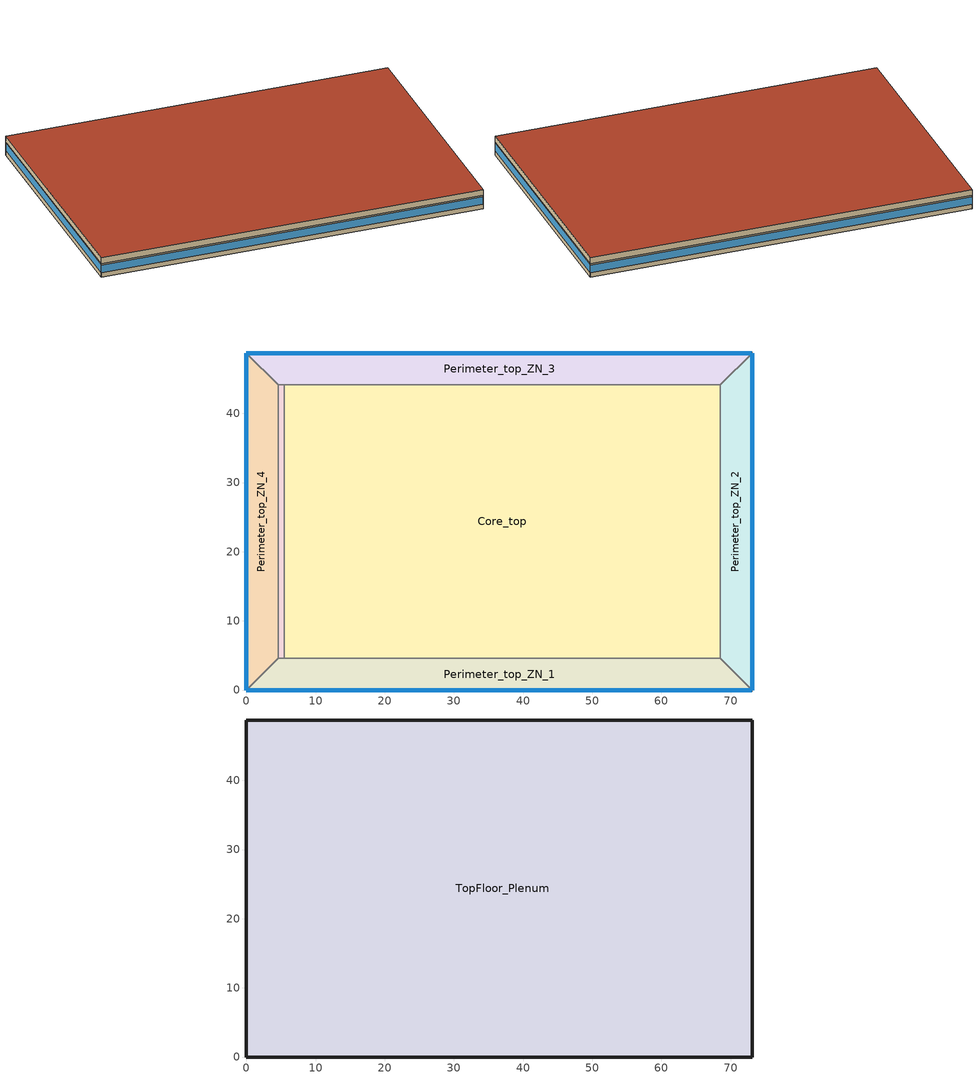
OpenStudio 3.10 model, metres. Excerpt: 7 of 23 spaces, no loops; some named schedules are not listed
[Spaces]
DataCenter_top_ZN_6
 floor adiabatic (Adiabatic floor construction): 5.49,44.16 5.49,4.57 4.57,4.57 4.57,44.16 z43.6
 wall to Perimeter_top_ZN_4: 4.57,44.16 4.57,4.57 z43.6:46.34
 wall to Core_top: 5.49,4.57 5.49,44.16 z43.6:46.34
 wall to Perimeter_top_ZN_3: 5.49,44.16 4.57,44.16 z43.6:46.34
 wall to Perimeter_top_ZN_1: 4.57,4.57 5.49,4.57 z43.6:46.34
Perimeter_top_ZN_3
 floor adiabatic (Adiabatic floor construction): 73.11,48.74 68.53,44.16 4.57,44.16 0,48.74 z43.6
 wall outside: 73.11,48.74 0,48.74 z43.6:46.34
 wall to Core_top: 5.49,44.16 68.53,44.16 z43.6:46.34
 wall to Perimeter_top_ZN_2: 68.53,44.16 73.11,48.74 z43.6:46.34
 wall to Perimeter_top_ZN_4: 0,48.74 4.57,44.16 z43.6:46.34
 window: 73.11,48.74 0,48.74 z44.51:46.1
Core_top
 floor adiabatic (Adiabatic floor construction): 68.53,44.16 68.53,4.57 5.49,4.57 5.49,44.16 z43.6
 wall to Perimeter_top_ZN_1: 5.49,4.57 68.53,4.57 z43.6:46.34
 wall to Perimeter_top_ZN_2: 68.53,4.57 68.53,44.16 z43.6:46.34
Perimeter_top_ZN_2
 floor adiabatic (Adiabatic floor construction): 73.11,48.74 73.11,0 68.53,4.57 68.53,44.16 z43.6
 wall outside: 73.11,0 73.11,48.74 z43.6:46.34
 wall to Perimeter_top_ZN_1: 68.53,4.57 73.11,0 z43.6:46.34
 window: 73.11,0 73.11,48.74 z44.51:46.1
Perimeter_top_ZN_1
 floor adiabatic (Adiabatic floor construction): 68.53,4.57 73.11,0 0,0 4.57,4.57 z43.6
 wall outside: 0,0 73.11,0 z43.6:46.34
 wall to Perimeter_top_ZN_4: 4.57,4.57 0,0 z43.6:46.34
 window: 0,0 73.11,0 z44.51:46.1
Perimeter_top_ZN_4
 floor adiabatic (Adiabatic floor construction): 0,48.74 4.57,44.16 4.57,4.57 0,0 z43.6
 wall outside: 0,48.74 0,0 z43.6:46.34
 window: 0,48.74 0,0 z44.51:46.1
TopFloor_Plenum
 floor to Perimeter_top_ZN_3: 73.11,48.74 68.53,44.16 4.57,44.16 0,48.74 z46.34
 floor to Perimeter_top_ZN_2: 73.11,48.74 73.11,0 68.53,4.57 68.53,44.16 z46.34
 floor to Perimeter_top_ZN_1: 68.53,4.57 73.11,0 0,0 4.57,4.57 z46.34
 floor to Perimeter_top_ZN_4: 0,48.74 4.57,44.16 4.57,4.57 0,0 z46.34
 floor to DataCenter_top_ZN_6: 5.49,44.16 5.49,4.57 4.57,4.57 4.57,44.16 z46.34
 floor to Core_top: 68.53,44.16 68.53,4.57 5.49,4.57 5.49,44.16 z46.34
 wall outside: 0,0 73.11,0 73.11,48.74 0,48.74 0,0 z46.34:47.56
 roof outside: 73.11,0 73.11,48.74 0,48.74 0,0 z47.56
[Building]
-LargeOffice-ASHRAE 169-2013-4A created: 2026-10-04 15:19:29 -0700: North Axis {deg}=0; Default Construction Set=90.1-2019 - LrgOffice - ASHRAE 169-2013-4A; Standards Number of Stories=13; Standards Number of Above Ground Stories=12; Standards Building Type=LargeOffice
[Site]
New York-John F Kennedy Intl AP_NY_USA: Latitude {deg}=40.65; Longitude {deg}=-73.8; Time Zone {hr}=-5; Elevation {m}=5
[SizingPeriod:DesignDay] Barometric Pressure {Pa}=101241; Rain Indicator=No; Snow Indicator=No; Day of Month=21; Daylight Saving Time Indicator=No; Humidity Condition Type=Wetbulb; Dry-Bulb Temperature Range Modifier Type=DefaultMultipliers
Name | Maximum Dry-Bulb Temperature {C} | Daily Dry-Bulb Temperature Range {deltaC} | Wind Speed {m/s} | Wind Direction {deg} | Month | Day Type | Wetbulb or DewPoint at Maximum Dry-Bulb {C} | Solar Model Indicator | ASHRAE Clear Sky Optical Depth for Beam Irradiance | ASHRAE Clear Sky Optical Depth for Diffuse Irradiance | Sky Clearness
New.York-John.F.Kennedy.Intl.AP_NY_USA Ann Clg .4% Condns DB=>MWB | 32.1 | 7.4 | 5.6 | 230 | 7 | SummerDesignDay | 23.1 | ASHRAETau | 0.541 | 1.8
New.York-John.F.Kennedy.Intl.AP_NY_USA Ann Clg .4% Condns WB=>MDB | 29.1 | 7.4 | 5.6 | 230 | 7 | SummerDesignDay | 25 | ASHRAETau | 0.541 | 1.8
New.York-John.F.Kennedy.Intl.AP_NY_USA Ann Htg 99.6% Condns DB | -10.7 | 0 | 7.5 | 320 | 1 | WinterDesignDay | -10.7 | ASHRAEClearSky |  |  | 0
[ClimateZones]
Climate Zone Institution Name 1=ASHRAE; Climate Zone Document Name 1=ANSI/ASHRAE Standard 169; Climate Zone Document Year 1=2006; Climate Zone Value 1=4A
[Site:WaterMainsTemperature]
Calculation Method=Correlation; Annual Average Outdoor Air Temperature {C}=12.4667; Maximum Difference In Monthly Average Outdoor Air Temperatures {deltaC}=25.2
[Site:GroundTemperature:Shallow]
6, 2.1, 1.1, 2, 7.2, 13.1, 18.7, 22.7, 23.9, 22, 17.5, 11.7
[Site:GroundTemperature:Deep]
11.8, 9, 7.2, 6.7, 7.7, 10.1, 13, 15.9, 17.8, 18.2, 17.1, 14.8
[Site:GroundTemperature:FCfactorMethod]
January Ground Temperature {C}=14; February Ground Temperature {C}=7.3; March Ground Temperature {C}=3.3; April Ground Temperature {C}=1.2; May Ground Temperature {C}=-0.2; June Ground Temperature {C}=5.6; July Ground Temperature {C}=10.9; August Ground Temperature {C}=16.1; September Ground Temperature {C}=21.7; October Ground Temperature {C}=25; November Ground Temperature {C}=24.8; December Ground Temperature {C}=19.9
[Material:NoMass] Thermal Absorptance=0.9; Solar Absorptance=0.7
Name | Roughness | Thermal Resistance {m2-K/W} | Visible Absorptance
CP02 CARPET PAD | VeryRough | 0.21648 | 0.8
Nonres_Floor_Insulation | MediumSmooth | 2.88292 | 0.7
Typical Insulation R-14.97 | Smooth | 2.63723 | 0.7
Typical Carpet Pad | Smooth | 0.21648 | 0.8
Typical Insulation R-7.23 | Smooth | 1.27273 | 0.7
Typical Insulation R-30.13 | Smooth | 5.30668 | 0.7
Typical Insulation R-1.85 | Smooth | 0.326262 | 0.7
Typical Insulation R-2.38 | Smooth | 0.418404 | 0.7
[Material]
Name | Roughness | Thickness {m} | Conductivity {W/m-K} | Density {kg/m3} | Specific Heat {J/kg-K} | Thermal Absorptance | Solar Absorptance | Visible Absorptance
100mm Normalweight concrete floor | MediumSmooth | 0.1016 | 2.31 | 2322 | 832
G01 13mm gypsum board | Smooth | 0.0127 | 0.16 | 800 | 1090 | 0.9 | 0.7 | 0.5
4 in. Normalweight Concrete Floor | MediumRough | 0.1016 | 2.31 | 2322 | 832 | 0.9 | 0.7 | 0.7
1IN Stucco | Smooth | 0.0253 | 0.6918 | 1858 | 837 | 0.9 | 0.7 | 0.92
8IN CONCRETE HW RefBldg | Rough | 0.2032 | 1.311 | 2240 | 836.8 | 0.9 | 0.7 | 0.7
1/2IN Gypsum | Smooth | 0.0127 | 0.16 | 784.9 | 830 | 0.9 | 0.4 | 0.4
Roof Membrane | VeryRough | 0.0095 | 0.16 | 1121.29 | 1460 | 0.9 | 0.7 | 0.7
Metal Roof Surface; F08 Metal surface | Smooth | 0.0008 | 45.28 | 7824 | 500 | 0.9 | 0.7 | 0.7
8 in. Normalweight Concrete Floor | MediumRough | 0.2032 | 2.31 | 2322 | 832 | 0.9 | 0.7 | 0.7
8 in. Concrete Block Basement Wall | MediumRough | 0.2032 | 1.326 | 1842 | 912 | 0.9 | 0.7 | 0.7
G05 25mm wood | MediumSmooth | 0.0254 | 0.15 | 608 | 1630 | 0.9 | 0.5 | 0.5
Acoustic Tile - 1/2 in. | MediumSmooth | 0.0127 | 0.0576335 | 288.332 | 795.492 |  | 0 | 0
Std Wood 6inch | MediumSmooth | 0.15 | 0.12 | 540 | 1210 | 0.9 | 0.7 | 0.7
[Construction]
Adiabatic floor construction: CP02 CARPET PAD, 100mm Normalweight concrete floor, Nonres_Floor_Insulation
Typical Insulated Exterior Mass Floor R-17.54: Typical Insulation R-14.97, 4 in. Normalweight Concrete Floor, Typical Carpet Pad
Typical Insulated Exterior Mass Wall R-9.62: 1IN Stucco, 8IN CONCRETE HW RefBldg, Typical Insulation R-7.23, 1/2IN Gypsum
Typical IEAD Roof R-31.25: Roof Membrane, Typical Insulation R-30.13, Metal Roof Surface
Typical Interior Floor: 100mm Normalweight concrete floor, CP02 CARPET PAD
Typical Interior Wall: G01 13mm gypsum board, G01 13mm gypsum board
Typical Interior Ceiling: CP02 CARPET PAD, 100mm Normalweight concrete floor
Typical Insulated Carpeted 8in Slab Floor: 8 in. Normalweight Concrete Floor, Typical Carpet Pad
Typical Insulated Basement Mass Wall: 8 in. Concrete Block Basement Wall
U 0.36 SHGC 0.36 Simple Glazing: U 0.36 SHGC 0.36 Simple Glazing
U 0.45 SHGC 0.33 Simple Glazing: U 0.45 SHGC 0.33 Simple Glazing
Typical Insulated Metal Door R-2.7: F08 Metal surface, Typical Insulation R-1.85
U 0.63 SHGC 0.33 Simple Glazing: U 0.63 SHGC 0.33 Simple Glazing
Typical Overhead Door R-3.23: Typical Insulation R-2.38
U 0.5 SHGC 0.4 Simple Glazing: U 0.5 SHGC 0.4 Simple Glazing
Typical Interior Window: Clear 3mm
Typical Interior Door; Typical Interior Partition: G05 25mm wood
Plenum Acoustical Tile: Acoustic Tile - 1/2 in.
InteriorFurnishings: Std Wood 6inch
[DefaultConstructionSet]
Name | Default Exterior Surface Constructions | Default Interior Surface Constructions | Default Ground Contact Surface Constructions | Default Exterior SubSurface Constructions | Default Interior SubSurface Constructions | Interior Partition Construction
90.1-2019 - LrgOffice - ASHRAE 169-2013-4A | Default Surface Constructions 1 | Default Surface Constructions 2 | Default Surface Constructions 3 | Default Sub Surface Constructions 1 | Default Sub Surface Constructions 2 | Typical Interior Partition
90.1-2019 - LrgOffice - Plenum - ASHRAE 169-2013-4A | Default Surface Constructions 4 | Default Surface Constructions 5 | Default Surface Constructions 6 | Default Sub Surface Constructions 3 | Default Sub Surface Constructions 4
[DefaultSurfaceConstructions]
Name | Floor Construction | Wall Construction | Roof Ceiling Construction
Default Surface Constructions 1 | Typical Insulated Exterior Mass Floor R-17.54 | Typical Insulated Exterior Mass Wall R-9.62 | Typical IEAD Roof R-31.25
Default Surface Constructions 2 | Typical Interior Floor | Typical Interior Wall | Typical Interior Ceiling
Default Surface Constructions 3 | Typical Insulated Carpeted 8in Slab Floor | Typical Insulated Basement Mass Wall
Default Surface Constructions 4; Default Surface Constructions 6
Default Surface Constructions 5 | Plenum Acoustical Tile
[DefaultSubSurfaceConstructions]
Name | Fixed Window Construction | Operable Window Construction | Door Construction | Glass Door Construction | Overhead Door Construction | Skylight Construction | Tubular Daylight Dome Construction | Tubular Daylight Diffuser Construction
Default Sub Surface Constructions 1 | U 0.36 SHGC 0.36 Simple Glazing | U 0.45 SHGC 0.33 Simple Glazing | Typical Insulated Metal Door R-2.7 | U 0.63 SHGC 0.33 Simple Glazing | Typical Overhead Door R-3.23 | U 0.5 SHGC 0.4 Simple Glazing | Typical Interior Window | Typical Interior Window
Default Sub Surface Constructions 2 | Typical Interior Window | Typical Interior Window | Typical Interior Door
Default Sub Surface Constructions 3; Default Sub Surface Constructions 4
[WindowMaterial:SimpleGlazingSystem] Visible Transmittance=0.81
Name | U-Factor {W/m2-K} | Solar Heat Gain Coefficient
U 0.36 SHGC 0.36 Simple Glazing | 2.04417 | 0.36
U 0.45 SHGC 0.33 Simple Glazing | 2.55522 | 0.33
U 0.63 SHGC 0.33 Simple Glazing | 3.57731 | 0.33
U 0.5 SHGC 0.4 Simple Glazing | 2.83913 | 0.4
[WindowMaterial:Glazing]
Clear 3mm: Optical Data Type=SpectralAverage; Thickness {m}=0.003; Solar Transmittance at Normal Incidence=0.837; Front Side Solar Reflectance at Normal Incidence=0.075; Back Side Solar Reflectance at Normal Incidence=0.075; Visible Transmittance at Normal Incidence=0.898; Front Side Visible Reflectance at Normal Incidence=0.081; Back Side Visible Reflectance at Normal Incidence=0.081; Infrared Transmittance at Normal Incidence=0; Front Side Infrared Hemispherical Emissivity=0.84; Back Side Infrared Hemispherical Emissivity=0.84; Conductivity {W/m-K}=0.9; Dirt Correction Factor for Solar and Visible Transmittance=1; Solar Diffusing=No
[Space]
Name | Space Type | Building Story | Thermal Zone | Part of Total Floor Area
DataCenter_top_ZN_6 | Office OfficeLarge Data Center | Building Story 3 | DataCenter_top_ZN_6 ZN
Perimeter_top_ZN_3 | Office WholeBuilding - Lg Office-others | Building Story 3 | Perimeter_top_ZN_3 ZN | Yes
Core_top | Office WholeBuilding - Lg Office-others | Building Story 3 | Core_top ZN | Yes
Perimeter_top_ZN_2 | Office WholeBuilding - Lg Office-others | Building Story 3 | Perimeter_top_ZN_2 ZN | Yes
Perimeter_top_ZN_1 | Office WholeBuilding - Lg Office-others | Building Story 3 | Perimeter_top_ZN_1 ZN | Yes
TopFloor_Plenum | Plenum |  | TopFloor_Plenum ZN | No
Perimeter_top_ZN_4 | Office WholeBuilding - Lg Office-others | Building Story 3 | Perimeter_top_ZN_4 ZN | Yes
[BuildingStory]
Building Story 3: Nominal Z Coordinate {m}=43.5952
[SpaceType]
Name | Default Schedule Set | Design Specification Outdoor Air Object | Standards Building Type | Standards Space Type | Default Construction Set
Office OfficeLarge Data Center | Office OfficeLarge Data Center Schedule Set | Office OfficeLarge Data Center Ventilation | Office | OfficeLarge Data Center
Office WholeBuilding - Lg Office-others | Office WholeBuilding - Lg Office-others Schedule Set | Office WholeBuilding - Lg Office-others Ventilation | Office | WholeBuilding - Lg Office-others
Plenum | Plenum Schedule Set |  |  | Plenum | 90.1-2019 - LrgOffice - Plenum - ASHRAE 169-2013-4A
[Lights:Definition] Design Level Calculation Method=Watts/Area; Watts per Space Floor Area {W/m2}=6.8889; Fraction Radiant=0.7; Fraction Visible=0.2; Return Air Fraction=0
Office OfficeLarge Data Center Lights Definition; Office WholeBuilding - Lg Office-others Lights Definition
[ElectricEquipment:Definition] Design Level Calculation Method=Watts/Area; Fraction Latent=0; Fraction Radiant=0.5; Fraction Lost=0
Name | Watts per Space Floor Area {W/m2}
Office OfficeLarge Data Center Elec Equip Definition | 215.278
Office WholeBuilding - Lg Office-others Elec Equip Definition | 8.07293
[ElectricEquipment]
Name | Electric Equipment Definition | Space or SpaceType
Office OfficeLarge Data Center Elec Equip | Office OfficeLarge Data Center Elec Equip Definition | Office OfficeLarge Data Center
Office WholeBuilding - Lg Office-others Elec Equip | Office WholeBuilding - Lg Office-others Elec Equip Definition | Office WholeBuilding - Lg Office-others
[DesignSpecification:OutdoorAir]
Name | Outdoor Air Flow per Person {m3/s-person} | Outdoor Air Flow per Floor Area {m3/s-m2} | Outdoor Air Flow Air Changes per Hour {1/hr} | Outdoor Air Method
Office OfficeLarge Data Center Ventilation | 0 | 0 | 0
Office WholeBuilding - Lg Office-others Ventilation |  | 0.0004318 |  | Sum
[DefaultScheduleSet]
Name | Lighting Schedule | Electric Equipment Schedule | Number of People Schedule | People Activity Level Schedule
Office OfficeLarge Data Center Schedule Set | OfficeLarge BLDG_LIGHT_SCH_2013 | DataCenter_EQUIP_SCH
Office WholeBuilding - Lg Office-others Schedule Set | OfficeLarge BLDG_LIGHT_SCH_2013 | OfficeLarge BLDG_EQUIP_SCH_2013 | OfficeLarge BLDG_OCC_SCH | OfficeLarge ACTIVITY_SCH
Plenum Schedule Set
[ThermostatSetpoint:DualSetpoint]
Name | Heating Setpoint Temperature Schedule | Cooling Setpoint Temperature Schedule
Office WholeBuilding - Lg Office-others Thermostat 3; Office WholeBuilding - Lg Office-others Thermostat 12; Office WholeBuilding - Lg Office-others Thermostat 13; Office WholeBuilding - Lg Office-others Thermostat 14; Office WholeBuilding - Lg Office-others Thermostat 15 | OfficeLarge HTGSETP_SCH_YES_OPTIMUM - occupant standby mode | OfficeLarge CLGSETP_SCH_NO_SETBACK - occupant standby mode
Office OfficeLarge Data Center Thermostat 3 | OfficeLarge HTGSETP_DC_SCH - occupant standby mode | OfficeLarge CLGSETP_DC_SCH - occupant standby mode
Plenum Thermostat 3
[People:Definition]
Office WholeBuilding - Lg Office-others People Definition: Number of People Calculation Method=People/Area; People per Space Floor Area {person/m2}=0.0538196; Fraction Radiant=0.3
[People]
Office WholeBuilding - Lg Office-others People: People Definition=Office WholeBuilding - Lg Office-others People Definition; Space or SpaceType=Office WholeBuilding - Lg Office-others; Work Efficiency Schedule=Work Efficiency Schedule; Clothing Insulation Schedule=Clothing Schedule; Air Velocity Schedule=Air Velocity Schedule; Multiplier=1
[Lights] Fraction Replaceable=1
Name | Lights Definition | Space or SpaceType
Core_top-Office WholeBuilding - Lg Office-others Lights | Office WholeBuilding - Lg Office-others Lights Definition | Core_top
DataCenter_top_ZN_6-Office OfficeLarge Data Center Lights | Office OfficeLarge Data Center Lights Definition | DataCenter_top_ZN_6
Perimeter_top_ZN_1-Office WholeBuilding - Lg Office-others Lights | Office WholeBuilding - Lg Office-others Lights Definition | Perimeter_top_ZN_1
Perimeter_top_ZN_2-Office WholeBuilding - Lg Office-others Lights | Office WholeBuilding - Lg Office-others Lights Definition | Perimeter_top_ZN_2
Perimeter_top_ZN_3-Office WholeBuilding - Lg Office-others Lights | Office WholeBuilding - Lg Office-others Lights Definition | Perimeter_top_ZN_3
Perimeter_top_ZN_4-Office WholeBuilding - Lg Office-others Lights | Office WholeBuilding - Lg Office-others Lights Definition | Perimeter_top_ZN_4
[SpaceInfiltration:DesignFlowRate] Design Flow Rate Calculation Method=Flow/ExteriorArea; Flow per Exterior Surface Area {m3/s-m2}=0.000570329; Velocity Term Coefficient=0; Density Basis=Outdoor
Name | Space or SpaceType | Schedule | Constant Term Coefficient | Temperature Term Coefficient | Velocity Squared Term Coefficient
Perimeter_top_ZN_3 HVAC On Infiltration | Perimeter_top_ZN_3 | Infiltration HVAC On Schedule | -0.0461 | 0.0053 | 0.0311
Perimeter_top_ZN_3 HVAC Off Infiltration | Perimeter_top_ZN_3 | Infiltration HVAC Off Schedule | 0 | 0.0174 | 0.0341
Perimeter_top_ZN_2 HVAC On Infiltration | Perimeter_top_ZN_2 | Infiltration HVAC On Schedule | -0.0461 | 0.0053 | 0.0311
Perimeter_top_ZN_2 HVAC Off Infiltration | Perimeter_top_ZN_2 | Infiltration HVAC Off Schedule | 0 | 0.0174 | 0.0341
Perimeter_top_ZN_1 HVAC On Infiltration | Perimeter_top_ZN_1 | Infiltration HVAC On Schedule | -0.0461 | 0.0053 | 0.0311
Perimeter_top_ZN_1 HVAC Off Infiltration | Perimeter_top_ZN_1 | Infiltration HVAC Off Schedule | 0 | 0.0174 | 0.0341
TopFloor_Plenum HVAC On Infiltration | TopFloor_Plenum | Infiltration HVAC On Schedule | -0.0461 | 0.0053 | 0.0311
TopFloor_Plenum HVAC Off Infiltration | TopFloor_Plenum | Infiltration HVAC Off Schedule | 0 | 0.0174 | 0.0341
Perimeter_top_ZN_4 HVAC On Infiltration | Perimeter_top_ZN_4 | Infiltration HVAC On Schedule | -0.0461 | 0.0053 | 0.0311
Perimeter_top_ZN_4 HVAC Off Infiltration | Perimeter_top_ZN_4 | Infiltration HVAC Off Schedule | 0 | 0.0174 | 0.0341
[ThermalZone] Use Ideal Air Loads=No
Name | Thermostat | Primary Daylighting Control | Fraction of Zone Controlled by Primary Daylighting Control | Secondary Daylighting Control | Fraction of Zone Controlled by Secondary Daylighting Control
Core_top ZN | Office WholeBuilding - Lg Office-others Thermostat 3
DataCenter_top_ZN_6 ZN | Office OfficeLarge Data Center Thermostat 3
Perimeter_top_ZN_1 ZN | Office WholeBuilding - Lg Office-others Thermostat 12 | Perimeter_top_ZN_1 Daylt Sensor 1 | 0.383 | Perimeter_top_ZN_1 Daylt Sensor 2 | 0.14
Perimeter_top_ZN_2 ZN | Office WholeBuilding - Lg Office-others Thermostat 13 | Perimeter_top_ZN_2 Daylt Sensor 1 | 0.389 | Perimeter_top_ZN_2 Daylt Sensor 2 | 0.137
Perimeter_top_ZN_3 ZN | Office WholeBuilding - Lg Office-others Thermostat 14 | Perimeter_top_ZN_3 Daylt Sensor 1 | 0.383 | Perimeter_top_ZN_3 Daylt Sensor 2 | 0.14
Perimeter_top_ZN_4 ZN | Office WholeBuilding - Lg Office-others Thermostat 15 | Perimeter_top_ZN_4 Daylt Sensor 1 | 0.389 | Perimeter_top_ZN_4 Daylt Sensor 2 | 0.137
TopFloor_Plenum ZN | Plenum Thermostat 3
[Sizing:Zone] Zone Cooling Design Supply Air Temperature Input Method=SupplyAirTemperature; Zone Cooling Design Supply Air Temperature {C}=14; Zone Cooling Design Supply Air Temperature Difference {deltaC}=11.11; Zone Heating Design Supply Air Temperature Input Method=SupplyAirTemperature; Zone Heating Design Supply Air Temperature {C}=40; Zone Heating Design Supply Air Temperature Difference {deltaC}=11.11; Zone Cooling Design Supply Air Humidity Ratio {kg-H2O/kg-air}=0.0085; Zone Heating Design Supply Air Humidity Ratio {kg-H2O/kg-air}=0.008; Cooling Design Air Flow Method=DesignDay; Heating Design Air Flow Method=DesignDay; Account for Dedicated Outdoor Air System=No; Dedicated Outdoor Air System Control Strategy=NeutralSupplyAir; Dedicated Outdoor Air Low Setpoint Temperature for Design {C}=autosize; Dedicated Outdoor Air High Setpoint Temperature for Design {C}=autosize; Zone Load Sizing Method=Sensible Load Only No Latent Load; Zone Latent Cooling Design Supply Air Humidity Ratio Input Method=HumidityRatioDifference; Zone Cooling Design Supply Air Humidity Ratio Difference {kgWater/kgDryAir}=0.005; Zone Latent Heating Design Supply Air Humidity Ratio Input Method=HumidityRatioDifference; Zone Humidification Design Supply Air Humidity Ratio Difference {kgWater/kgDryAir}=0.005; Sizing Option=Coincident
GroundFloor_Plenum ZN; MidFloor_Plenum ZN; TopFloor_Plenum ZN
[AvailabilityManager:NightCycle] Applicability Schedule=Always On Discrete; Control Type=CycleOnAny; Thermostat Tolerance {deltaC}=1
Name | Cycling Run Time {s}
Availability Manager Night Cycle 1; Availability Manager Night Cycle 2; Availability Manager Night Cycle 3 | 1800
Availability Manager Night Cycle 4; Availability Manager Night Cycle 5; Availability Manager Night Cycle 6; Availability Manager Night Cycle 7; Availability Manager Night Cycle 8 | 3600
[AirLoopHVAC:ReturnPlenum]
Name | ThermalZone
Air Loop HVAC Return Plenum 1 | GroundFloor_Plenum ZN
Air Loop HVAC Return Plenum 2 | MidFloor_Plenum ZN
Air Loop HVAC Return Plenum 3 | TopFloor_Plenum ZN
[EnergyManagementSystem:Sensor]
Facility_Int_LTG: Output Variable or Output Meter=InteriorLights:Electricity
[InternalMass:Definition]
Internal Mass Definition 1: Construction=InteriorFurnishings; Design Level Calculation Method=SurfaceArea/Area; Surface Area per Space Floor Area=2
[InternalMass] Internal Mass Definition=Internal Mass Definition 1; Multiplier=1
Name | Space or SpaceType
DataCenter_top_ZN_6 Mass | DataCenter_top_ZN_6
Perimeter_top_ZN_3 Mass | Perimeter_top_ZN_3
Core_top Mass | Core_top
Perimeter_top_ZN_2 Mass | Perimeter_top_ZN_2
Perimeter_top_ZN_1 Mass | Perimeter_top_ZN_1
TopFloor_Plenum Mass | TopFloor_Plenum
Perimeter_top_ZN_4 Mass | Perimeter_top_ZN_4
[Exterior:Lights:Definition]
Name | Design Level {W}
Occ Sensing Exterior Lights Def | 26977.1
NonDimming Exterior Lights Def | 12979.2
[Exterior:Lights] Control Option=AstronomicalClock
Name | Exterior Lights Definition | Schedule
Occ Sensing Exterior Lights Def | Occ Sensing Exterior Lights Def | OfficeLarge Exterior_lighting_schedule_b_2016
NonDimming Exterior Lights Def | NonDimming Exterior Lights Def | OfficeLarge Exterior_lighting_schedule_a
[Exterior:FuelEquipment:Definition]
Name | Design Level {W}
Fuel equipment 1 Def | 244444
Fuel equipment 2 Def | 752
[Exterior:FuelEquipment] Fuel Use Type=Electricity
Name | Exterior Fuel Equipment Definition | Schedule
Fuel equipment 1 | Fuel equipment 1 Def | Large Office BLDG ELEVATORS
Fuel equipment 2 | Fuel equipment 2 Def | OfficeLarge ELEV_LIGHT_FAN_SCH_ADD_DF
[Daylighting:Control] Position Z-Coordinate {m}=0.762; Illuminance Setpoint {lux}=375; Minimum Input Power Fraction for Continuous Dimming Control=0.2; Minimum Light Output Fraction for Continuous Dimming Control=0.2; Probability Lighting will be Reset When Needed in Manual Stepped Control=1; Maximum Allowable Discomfort Glare Index=22
Name | Space | Position X-Coordinate {m} | Position Y-Coordinate {m}
Perimeter_top_ZN_1 Daylt Sensor 1 | Perimeter_top_ZN_1 | 36.5535 | 1.65
Perimeter_top_ZN_1 Daylt Sensor 2 | Perimeter_top_ZN_1 | 36.5535 | 3.325
Perimeter_top_ZN_2 Daylt Sensor 1 | Perimeter_top_ZN_2 | 2.9232 | 24.369
Perimeter_top_ZN_2 Daylt Sensor 2 | Perimeter_top_ZN_2 | 1.2482 | 24.369
Perimeter_top_ZN_3 Daylt Sensor 1 | Perimeter_top_ZN_3 | 36.5535 | 2.9231
Perimeter_top_ZN_3 Daylt Sensor 2 | Perimeter_top_ZN_3 | 36.5535 | 1.2481
Perimeter_top_ZN_4 Daylt Sensor 1 | Perimeter_top_ZN_4 | 1.65 | 24.369
Perimeter_top_ZN_4 Daylt Sensor 2 | Perimeter_top_ZN_4 | 3.325 | 24.369
